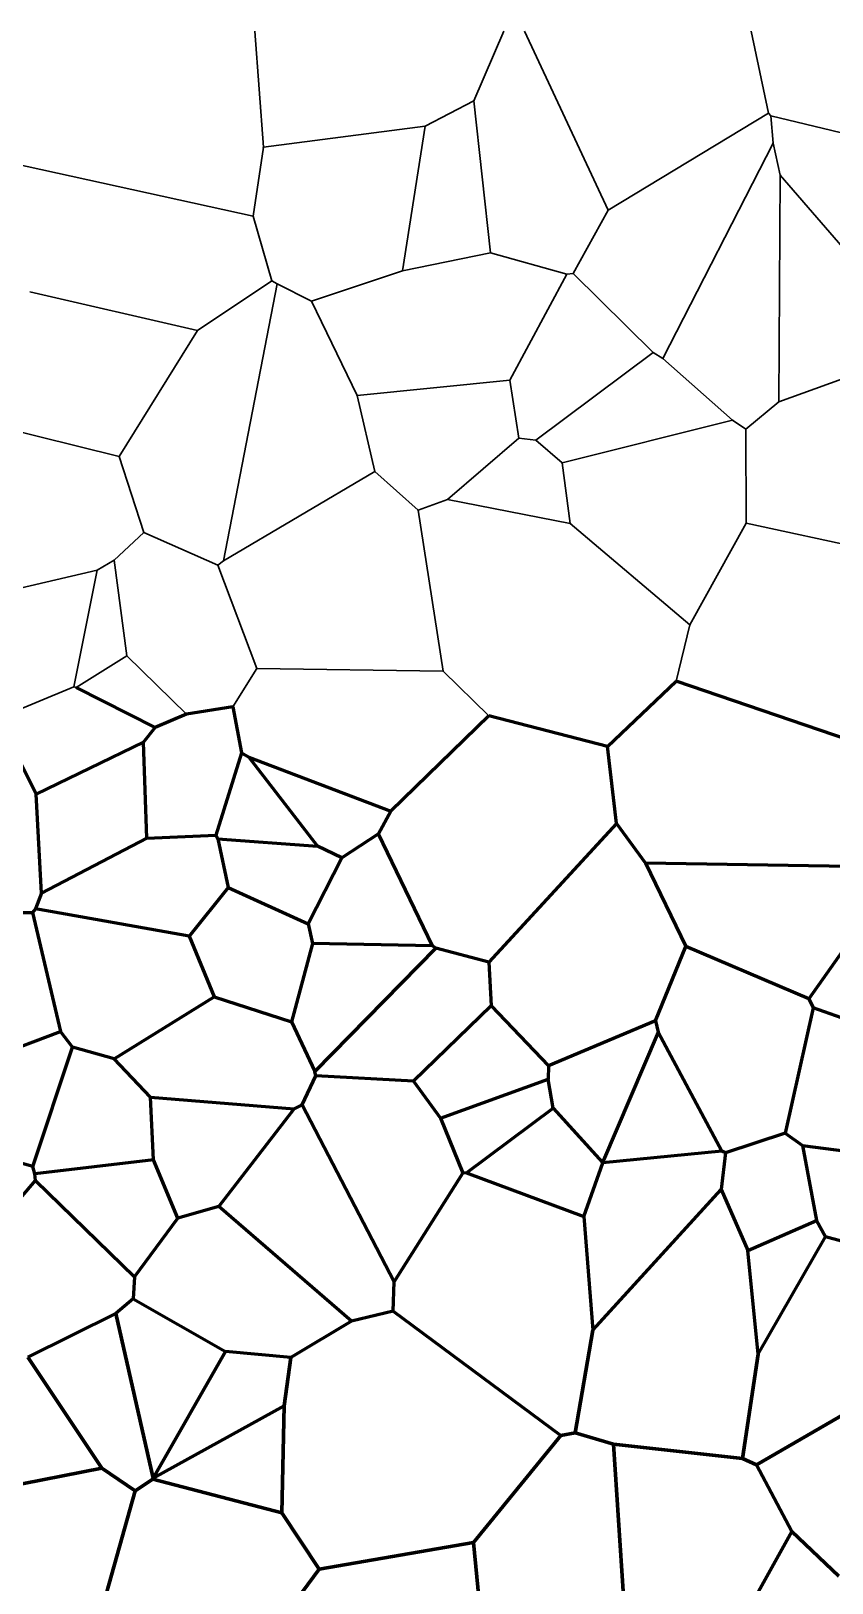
# Model space of a CAD drawing. Header units: metres. Extents: x 0 to 5000, y 0 to 2000.
# Drawn here: x 2016 to 2414, y 730 to 1500 of the extents above; entities that cross this region are included whole.
import ezdxf

# ---------------------------------------------------------------- set-up
doc = ezdxf.new("R2010")
doc.units = ezdxf.units.M

msp = doc.modelspace()

# ---------------------------------------------------------------- hatches: boundary and pattern name
at = {"layer": 'throats'}
for color, points in [(3, [(2132, 1442.4), (2131.7, 1442.38), (2127.52, 1499.99), (2127.82, 1500.01), (2132, 1442.4)]), (3, [(2236.52, 1465.41), (2236.24, 1465.53), (2251.11, 1500.06), (2251.39, 1499.94), (2236.52, 1465.41)]), (3, [(2261.35, 1499.94), (2261.62, 1500.06), (2303.12, 1411.17), (2302.85, 1411.04), (2261.35, 1499.94)]), (3, [(2382.78, 1459.28), (2382.49, 1459.22), (2373.92, 1499.97), (2374.21, 1500.03), (2382.78, 1459.28)]), (3, [(2236.31, 1465.6), (2236.45, 1465.34), (2212.18, 1452.78), (2212.04, 1453.05), (2236.31, 1465.6)]), (3, [(2236.23, 1465.45), (2236.53, 1465.49), (2244.78, 1390.01), (2244.48, 1389.97), (2236.23, 1465.45)]), (3, [(2303.06, 1410.98), (2302.91, 1411.23), (2382.56, 1459.38), (2382.71, 1459.13), (2303.06, 1410.98)]), (3, [(2383.95, 1458.08), (2383.73, 1457.87), (2382.53, 1459.15), (2382.74, 1459.36), (2383.95, 1458.08)]), (3, [(2385.03, 1444.48), (2384.73, 1444.46), (2383.69, 1457.96), (2383.99, 1457.98), (2385.03, 1444.48)]), (3, [(2486.26, 1433.34), (2486.19, 1433.05), (2383.8, 1457.83), (2383.87, 1458.12), (2486.26, 1433.34)]), (3, [(2212.09, 1453.06), (2212.13, 1452.76), (2131.87, 1442.24), (2131.83, 1442.54), (2212.09, 1453.06)]), (3, [(2211.96, 1452.94), (2212.26, 1452.89), (2200.99, 1381.01), (2200.69, 1381.05), (2211.96, 1452.94)]), (3, [(2131.7, 1442.41), (2132, 1442.37), (2126.88, 1408.17), (2126.58, 1408.21), (2131.7, 1442.41)]), (3, [(2330.24, 1337.47), (2329.98, 1337.61), (2384.75, 1444.54), (2385.01, 1444.4), (2330.24, 1337.47)]), (3, [(2384.73, 1444.44), (2385.03, 1444.5), (2388.61, 1428.58), (2388.32, 1428.51), (2384.73, 1444.44)]), (3, [(2126.76, 1408.34), (2126.7, 1408.04), (1982.41, 1439.66), (1982.47, 1439.95), (2126.76, 1408.34)]), (3, [(2388.32, 1428.55), (2388.62, 1428.54), (2387.91, 1316.04), (2387.61, 1316.04), (2388.32, 1428.55)]), (3, [(2443.07, 1365.54), (2442.85, 1365.34), (2388.35, 1428.45), (2388.58, 1428.64), (2443.07, 1365.54)]), (3, [(2285.69, 1379.69), (2285.43, 1379.84), (2302.86, 1411.18), (2303.12, 1411.03), (2285.69, 1379.69)]), (3, [(2136.21, 1376.13), (2135.92, 1376.05), (2126.59, 1408.15), (2126.88, 1408.23), (2136.21, 1376.13)]), (3, [(2244.6, 1390.14), (2244.66, 1389.84), (2200.87, 1380.88), (2200.81, 1381.18), (2244.6, 1390.14)]), (3, [(2244.59, 1389.84), (2244.67, 1390.13), (2282.54, 1379.64), (2282.46, 1379.35), (2244.59, 1389.84)]), (3, [(2200.79, 1381.17), (2200.89, 1380.89), (2155.82, 1365.86), (2155.73, 1366.14), (2200.79, 1381.17)]), (3, [(2282.37, 1379.56), (2282.64, 1379.42), (2254.29, 1326.74), (2254.02, 1326.89), (2282.37, 1379.56)]), (3, [(2282.52, 1379.34), (2282.49, 1379.64), (2285.55, 1379.91), (2285.57, 1379.61), (2282.52, 1379.34)]), (3, [(2325.54, 1340.58), (2325.33, 1340.37), (2285.46, 1379.66), (2285.67, 1379.87), (2325.54, 1340.58)]), (3, [(2135.98, 1376.21), (2136.14, 1375.96), (2099.19, 1351.36), (2099.02, 1351.61), (2135.98, 1376.21)]), (3, [(2112.22, 1237.08), (2111.93, 1237.14), (2138.46, 1374.61), (2138.75, 1374.55), (2112.22, 1237.08)]), (3, [(2138.68, 1374.71), (2138.53, 1374.45), (2135.98, 1375.96), (2136.14, 1376.22), (2138.68, 1374.71)]), (3, [(2138.54, 1374.45), (2138.67, 1374.72), (2155.84, 1366.13), (2155.71, 1365.87), (2138.54, 1374.45)]), (3, [(2099.14, 1351.63), (2099.07, 1351.34), (2015.86, 1370.47), (2015.93, 1370.76), (2099.14, 1351.63)]), (3, [(2155.64, 1365.94), (2155.91, 1366.07), (2178.52, 1319.3), (2178.25, 1319.17), (2155.64, 1365.94)]), (3, [(2098.98, 1351.57), (2099.23, 1351.41), (2060.36, 1288.89), (2060.11, 1289.05), (2098.98, 1351.57)]), (3, [(2325.34, 1340.59), (2325.52, 1340.35), (2267.12, 1296.98), (2266.95, 1297.22), (2325.34, 1340.59)]), (3, [(2325.35, 1340.35), (2325.51, 1340.6), (2330.19, 1337.66), (2330.03, 1337.41), (2325.35, 1340.35)]), (3, [(2330.01, 1337.42), (2330.21, 1337.65), (2364.83, 1307.13), (2364.63, 1306.91), (2330.01, 1337.42)]), (3, [(2254.14, 1326.96), (2254.17, 1326.67), (2178.4, 1319.08), (2178.37, 1319.38), (2254.14, 1326.96)]), (3, [(2258.75, 1298.11), (2258.45, 1298.06), (2254.01, 1326.79), (2254.3, 1326.84), (2258.75, 1298.11)]), (3, [(2431.3, 1331.93), (2431.41, 1331.65), (2387.81, 1315.9), (2387.71, 1316.18), (2431.3, 1331.93)]), (3, [(2178.24, 1319.2), (2178.53, 1319.27), (2187.26, 1281.52), (2186.97, 1281.46), (2178.24, 1319.2)]), (3, [(2387.66, 1316.16), (2387.85, 1315.93), (2371.44, 1302.43), (2371.25, 1302.66), (2387.66, 1316.16)]), (3, [(2060.27, 1289.11), (2060.2, 1288.82), (1994.01, 1305.19), (1994.08, 1305.48), (2060.27, 1289.11)]), (3, [(2364.7, 1307.17), (2364.77, 1306.87), (2280.14, 1285.59), (2280.07, 1285.88), (2364.7, 1307.17)]), (3, [(2364.65, 1306.9), (2364.82, 1307.14), (2371.43, 1302.67), (2371.26, 1302.42), (2364.65, 1306.9)]), (3, [(2371.2, 1302.55), (2371.5, 1302.55), (2371.75, 1255.84), (2371.45, 1255.84), (2371.2, 1302.55)]), (3, [(2258.5, 1298.2), (2258.7, 1297.97), (2223.34, 1267.51), (2223.15, 1267.73), (2258.5, 1298.2)]), (3, [(2267.05, 1297.25), (2267.02, 1296.95), (2258.58, 1297.93), (2258.62, 1298.23), (2267.05, 1297.25)]), (3, [(2266.94, 1296.98), (2267.13, 1297.21), (2280.2, 1285.85), (2280.01, 1285.62), (2266.94, 1296.98)]), (3, [(2072.54, 1251.2), (2072.26, 1251.11), (2060.09, 1288.92), (2060.38, 1289.01), (2072.54, 1251.2)]), (3, [(2112.15, 1236.98), (2112, 1237.24), (2187.04, 1281.62), (2187.19, 1281.36), (2112.15, 1236.98)]), (3, [(2187.02, 1281.38), (2187.22, 1281.6), (2208.74, 1262.5), (2208.54, 1262.27), (2187.02, 1281.38)]), (3, [(2279.96, 1285.72), (2280.25, 1285.76), (2284.35, 1255.69), (2284.05, 1255.65), (2279.96, 1285.72)]), (3, [(2223.2, 1267.76), (2223.3, 1267.48), (2208.69, 1262.24), (2208.59, 1262.53), (2223.2, 1267.76)]), (3, [(2223.22, 1267.47), (2223.27, 1267.77), (2284.23, 1255.82), (2284.17, 1255.53), (2223.22, 1267.47)]), (3, [(2208.49, 1262.36), (2208.78, 1262.41), (2221.17, 1182.39), (2220.88, 1182.35), (2208.49, 1262.36)]), (3, [(2284.1, 1255.56), (2284.3, 1255.79), (2343.71, 1205.53), (2343.52, 1205.3), (2284.1, 1255.56)]), (3, [(2371.47, 1255.91), (2371.73, 1255.76), (2343.75, 1205.34), (2343.49, 1205.49), (2371.47, 1255.91)]), (3, [(2459.84, 1236.82), (2459.78, 1236.53), (2371.57, 1255.69), (2371.63, 1255.98), (2459.84, 1236.82)]), (3, [(2057.79, 1237.32), (2057.59, 1237.54), (2072.3, 1251.27), (2072.5, 1251.05), (2057.79, 1237.32)]), (3, [(2109.34, 1235.09), (2109.22, 1234.82), (2072.34, 1251.02), (2072.46, 1251.29), (2109.34, 1235.09)]), (3, [(2049.35, 1232.74), (2049.42, 1232.45), (2003.38, 1221.62), (2003.31, 1221.91), (2049.35, 1232.74)]), (3, [(2037.85, 1174.54), (2037.56, 1174.6), (2049.23, 1232.63), (2049.53, 1232.57), (2037.85, 1174.54)]), (3, [(2057.61, 1237.56), (2057.77, 1237.3), (2049.46, 1232.47), (2049.31, 1232.73), (2057.61, 1237.56)]), (3, [(2057.54, 1237.41), (2057.84, 1237.45), (2064.13, 1190.04), (2063.83, 1190), (2057.54, 1237.41)]), (3, [(2109.14, 1234.9), (2109.42, 1235.01), (2128.67, 1183.79), (2128.39, 1183.69), (2109.14, 1234.9)]), (3, [(2111.99, 1237.23), (2112.17, 1236.99), (2109.37, 1234.83), (2109.19, 1235.07), (2111.99, 1237.23)]), (3, [(2343.47, 1205.45), (2343.76, 1205.38), (2336.97, 1177.37), (2336.68, 1177.44), (2343.47, 1205.45)]), (3, [(2038.99, 1174.24), (2038.83, 1174.49), (2063.9, 1190.15), (2064.06, 1189.89), (2038.99, 1174.24)]), (3, [(2063.87, 1189.91), (2064.08, 1190.13), (2093.7, 1161.26), (2093.49, 1161.04), (2063.87, 1189.91)]), (3, [(2116.75, 1164.58), (2116.5, 1164.73), (2128.4, 1183.82), (2128.66, 1183.66), (2116.75, 1164.58)]), (3, [(2128.53, 1183.59), (2128.53, 1183.89), (2221.03, 1182.52), (2221.02, 1182.22), (2128.53, 1183.59)]), (3, [(2243.8, 1160.38), (2243.59, 1160.17), (2220.92, 1182.26), (2221.13, 1182.48), (2243.8, 1160.38)]), (3, [(2037.65, 1174.71), (2037.76, 1174.43), (2000.25, 1159.01), (2000.14, 1159.29), (2037.65, 1174.71)]), (3, [(2038.93, 1174.51), (2038.88, 1174.22), (2037.68, 1174.42), (2037.73, 1174.72), (2038.93, 1174.51)]), (2, [(2078.23, 1154.74), (2077.96, 1154.21), (2038.77, 1174.1), (2039.04, 1174.63), (2078.23, 1154.74)]), (2, [(2336.62, 1177.62), (2337.03, 1177.18), (2302.86, 1144.85), (2302.45, 1145.29), (2336.62, 1177.62)]), (2, [(2336.73, 1177.12), (2336.92, 1177.69), (2429.54, 1146.22), (2429.34, 1145.65), (2336.73, 1177.12)]), (2, [(2093.64, 1160.86), (2093.55, 1161.45), (2116.58, 1164.95), (2116.67, 1164.36), (2093.64, 1160.86)]), (2, [(2121.35, 1142.02), (2120.76, 1141.9), (2116.33, 1164.6), (2116.92, 1164.71), (2121.35, 1142.02)]), (2, [(2019.25, 1121.43), (2018.71, 1121.17), (1999.92, 1159.02), (2000.46, 1159.28), (2019.25, 1121.43)]), (2, [(2078.21, 1154.2), (2077.97, 1154.75), (2093.48, 1161.43), (2093.71, 1160.88), (2078.21, 1154.2)]), (2, [(2195.27, 1112.64), (2194.85, 1113.07), (2243.49, 1160.49), (2243.91, 1160.06), (2195.27, 1112.64)]), (2, [(2243.62, 1159.98), (2243.77, 1160.56), (2302.73, 1145.36), (2302.58, 1144.78), (2243.62, 1159.98)]), (2, [(2072.22, 1147.49), (2072.49, 1146.95), (2019.11, 1121.03), (2018.85, 1121.57), (2072.22, 1147.49)]), (2, [(2077.86, 1154.66), (2078.33, 1154.29), (2072.59, 1147.04), (2072.12, 1147.41), (2077.86, 1154.66)]), (2, [(2072.06, 1147.21), (2072.66, 1147.23), (2074.21, 1099.58), (2073.61, 1099.56), (2072.06, 1147.21)]), (2, [(2108.49, 1100.91), (2107.92, 1101.09), (2120.77, 1142.05), (2121.34, 1141.87), (2108.49, 1100.91)]), (2, [(2124.75, 1139.97), (2124.43, 1139.46), (2120.89, 1141.71), (2121.21, 1142.21), (2124.75, 1139.97)]), (2, [(2158.86, 1095.7), (2158.38, 1095.33), (2124.35, 1139.53), (2124.82, 1139.9), (2158.86, 1095.7)]), (2, [(2195.17, 1113.14), (2194.95, 1112.58), (2124.48, 1139.43), (2124.69, 1139.99), (2195.17, 1113.14)]), (2, [(2302.36, 1145.04), (2302.95, 1145.11), (2307.48, 1106.8), (2306.88, 1106.73), (2302.36, 1145.04)]), (2, [(2018.68, 1121.28), (2019.28, 1121.32), (2021.99, 1072.25), (2021.4, 1072.22), (2018.68, 1121.28)]), (2, [(2194.8, 1113), (2195.32, 1112.71), (2189.25, 1101.49), (2188.72, 1101.77), (2194.8, 1113)]), (2, [(2108.19, 1101.3), (2108.22, 1100.7), (2073.93, 1099.27), (2073.9, 1099.87), (2108.19, 1101.3)]), (2, [(2171.03, 1089.46), (2170.7, 1089.96), (2188.82, 1101.88), (2189.15, 1101.38), (2171.03, 1089.46)]), (2, [(2188.72, 1101.5), (2189.26, 1101.76), (2216.12, 1046.21), (2215.58, 1045.95), (2188.72, 1101.5)]), (2, [(2244.04, 1037.87), (2243.6, 1038.28), (2306.96, 1106.96), (2307.4, 1106.56), (2244.04, 1037.87)]), (2, [(2321.81, 1087.27), (2321.33, 1086.91), (2306.94, 1106.58), (2307.42, 1106.94), (2321.81, 1087.27)]), (2, [(2021.83, 1071.97), (2021.56, 1072.5), (2073.77, 1099.83), (2074.05, 1099.3), (2021.83, 1071.97)]), (2, [(2107.94, 1100.85), (2108.47, 1101.15), (2109.42, 1099.44), (2108.9, 1099.15), (2107.94, 1100.85)]), (2, [(2114.69, 1075.09), (2114.1, 1074.97), (2108.86, 1099.23), (2109.45, 1099.36), (2114.69, 1075.09)]), (2, [(2158.64, 1095.81), (2158.6, 1095.21), (2109.13, 1098.99), (2109.18, 1099.59), (2158.64, 1095.81)]), (2, [(2158.49, 1095.24), (2158.75, 1095.78), (2170.99, 1089.98), (2170.73, 1089.43), (2158.49, 1095.24)]), (2, [(2170.59, 1089.84), (2171.13, 1089.57), (2154.28, 1056.86), (2153.75, 1057.13), (2170.59, 1089.84)]), (2, [(2341.84, 1045.96), (2341.3, 1045.7), (2321.3, 1086.96), (2321.84, 1087.22), (2341.84, 1045.96)]), (2, [(2321.57, 1086.79), (2321.58, 1087.39), (2441.2, 1085.52), (2441.19, 1084.92), (2321.57, 1086.79)]), (2, [(2018.97, 1064.34), (2018.41, 1064.55), (2021.42, 1072.34), (2021.98, 1072.12), (2018.97, 1064.34)]), (2, [(2095.19, 1050.65), (2094.73, 1051.03), (2114.16, 1075.22), (2114.63, 1074.84), (2095.19, 1050.65)]), (2, [(2154.14, 1057.27), (2153.89, 1056.72), (2114.27, 1074.76), (2114.52, 1075.3), (2154.14, 1057.27)]), (2, [(2402.86, 1019.72), (2402.37, 1020.06), (2441.74, 1075.67), (2442.23, 1075.32), (2402.86, 1019.72)]), (2, [(2017.21, 1063.03), (2017.21, 1062.43), (1993.75, 1062.26), (1993.75, 1062.86), (2017.21, 1063.03)]), (2, [(2031.39, 1003.7), (2030.81, 1003.56), (2016.92, 1062.66), (2017.5, 1062.8), (2031.39, 1003.7)]), (2, [(2017.44, 1062.54), (2016.98, 1062.93), (2018.47, 1064.64), (2018.92, 1064.25), (2017.44, 1062.54)]), (2, [(2018.64, 1064.15), (2018.75, 1064.74), (2095.01, 1051.13), (2094.91, 1050.54), (2018.64, 1064.15)]), (2, [(2156.51, 1047.25), (2155.93, 1047.12), (2153.73, 1056.93), (2154.31, 1057.06), (2156.51, 1047.25)]), (2, [(2107.67, 1020.99), (2107.12, 1020.76), (2094.68, 1050.72), (2095.24, 1050.95), (2107.67, 1020.99)]), (2, [(2156.21, 1046.89), (2156.23, 1047.49), (2215.86, 1046.38), (2215.85, 1045.78), (2156.21, 1046.89)]), (2, [(2146.08, 1008.33), (2145.5, 1008.49), (2155.93, 1047.27), (2156.51, 1047.11), (2146.08, 1008.33)]), (2, [(2157.66, 983.58), (2157.23, 984), (2217.31, 1045.12), (2217.74, 1044.7), (2157.66, 983.58)]), (2, [(2215.68, 1045.83), (2216.02, 1046.32), (2217.69, 1045.16), (2217.35, 1044.67), (2215.68, 1045.83)]), (2, [(2217.45, 1044.62), (2217.6, 1045.2), (2243.9, 1038.37), (2243.75, 1037.79), (2217.45, 1044.62)]), (2, [(2341.29, 1045.95), (2341.84, 1045.72), (2326.8, 1008.85), (2326.25, 1009.08), (2341.29, 1045.95)]), (2, [(2341.45, 1045.56), (2341.68, 1046.11), (2402.73, 1020.17), (2402.5, 1019.62), (2341.45, 1045.56)]), (2, [(2245.22, 1016.34), (2244.62, 1016.31), (2243.52, 1038.06), (2244.12, 1038.09), (2245.22, 1016.34)]), (2, [(2107.24, 1021.13), (2107.56, 1020.62), (2057.94, 989.75), (2057.62, 990.26), (2107.24, 1021.13)]), (2, [(2145.88, 1008.7), (2145.69, 1008.13), (2107.3, 1020.59), (2107.49, 1021.16), (2145.88, 1008.7)]), (2, [(2405.11, 1015.5), (2404.57, 1015.24), (2402.35, 1019.76), (2402.88, 1020.02), (2405.11, 1015.5)]), (2, [(2206.54, 978.7), (2206.13, 979.14), (2244.71, 1016.54), (2245.13, 1016.11), (2206.54, 978.7)]), (2, [(2273.54, 986.72), (2273.11, 986.31), (2244.7, 1016.12), (2245.14, 1016.54), (2273.54, 986.72)]), (2, [(2273.44, 986.24), (2273.21, 986.79), (2326.41, 1009.24), (2326.64, 1008.69), (2273.44, 986.24)]), (2, [(2328.19, 1003.28), (2327.61, 1003.14), (2326.23, 1008.89), (2326.82, 1009.03), (2328.19, 1003.28)]), (2, [(2391.13, 953.02), (2390.54, 953.15), (2404.54, 1015.44), (2405.13, 1015.31), (2391.13, 953.02)]), (2, [(2404.74, 1015.09), (2404.94, 1015.65), (2449.62, 999.86), (2449.43, 999.29), (2404.74, 1015.09)]), (2, [(2030.99, 1003.91), (2031.21, 1003.35), (1923.83, 962.52), (1923.62, 963.08), (2030.99, 1003.91)]), (2, [(2030.86, 1003.45), (2031.34, 1003.81), (2037.26, 995.93), (2036.78, 995.57), (2030.86, 1003.45)]), (2, [(2157.72, 983.92), (2157.17, 983.66), (2145.52, 1008.28), (2146.06, 1008.54), (2157.72, 983.92)]), (2, [(2300.5, 938.49), (2299.95, 938.73), (2327.62, 1003.33), (2328.18, 1003.09), (2300.5, 938.49)]), (2, [(2359.73, 944.42), (2359.2, 944.14), (2327.64, 1003.07), (2328.16, 1003.35), (2359.73, 944.42)]), (2, [(2036.73, 995.84), (2037.3, 995.65), (2017.7, 936.56), (2017.13, 936.75), (2036.73, 995.84)]), (2, [(2036.94, 995.46), (2037.1, 996.04), (2057.86, 990.29), (2057.7, 989.71), (2036.94, 995.46)]), (2, [(2057.56, 989.8), (2057.99, 990.21), (2075.99, 971.26), (2075.55, 970.85), (2057.56, 989.8)]), (2, [(2273.49, 979.87), (2272.89, 979.89), (2273.02, 986.52), (2273.62, 986.51), (2273.49, 979.87)]), (2, [(2157.66, 981.8), (2158.2, 981.54), (2151.32, 967.11), (2150.78, 967.36), (2157.66, 981.8)]), (2, [(2157.15, 983.72), (2157.74, 983.86), (2158.23, 981.73), (2157.64, 981.6), (2157.15, 983.72)]), (2, [(2157.92, 981.37), (2157.95, 981.97), (2206.35, 979.22), (2206.32, 978.62), (2157.92, 981.37)]), (2, [(2220.07, 960.75), (2219.59, 960.39), (2206.09, 978.74), (2206.58, 979.1), (2220.07, 960.75)]), (2, [(2273.09, 980.16), (2273.29, 979.6), (2219.93, 960.29), (2219.73, 960.85), (2273.09, 980.16)]), (2, [(2272.9, 979.83), (2273.49, 979.93), (2276.08, 965.56), (2275.49, 965.46), (2272.9, 979.83)]), (2, [(2075.47, 971.04), (2076.07, 971.07), (2077.62, 939.9), (2077.02, 939.87), (2075.47, 971.04)]), (2, [(2147.1, 965.5), (2147.05, 964.9), (2075.75, 970.75), (2075.8, 971.35), (2147.1, 965.5)]), (2, [(1923.64, 962.51), (1923.8, 963.09), (2017.49, 936.94), (2017.33, 936.36), (1923.64, 962.51)]), (2, [(2146.84, 965.39), (2147.31, 965.02), (2109.97, 916.64), (2109.5, 917), (2146.84, 965.39)]), (2, [(2147.21, 964.94), (2146.94, 965.47), (2150.91, 967.5), (2151.18, 966.97), (2147.21, 964.94)]), (2, [(2150.78, 967.1), (2151.31, 967.37), (2197.08, 879.56), (2196.54, 879.28), (2150.78, 967.1)]), (2, [(2275.6, 965.75), (2275.96, 965.27), (2232.91, 933.29), (2232.55, 933.77), (2275.6, 965.75)]), (2, [(2300.44, 938.81), (2300, 938.41), (2275.56, 965.31), (2276, 965.71), (2300.44, 938.81)]), (2, [(2231.19, 933.34), (2230.63, 933.12), (2219.55, 960.46), (2220.11, 960.68), (2231.19, 933.34)]), (2, [(2361.33, 943.16), (2361.14, 943.73), (2390.74, 953.37), (2390.93, 952.8), (2361.33, 943.16)]), (2, [(2399.7, 947.22), (2399.35, 946.73), (2390.66, 952.84), (2391.01, 953.33), (2399.7, 947.22)]), (2, [(2445.94, 941.39), (2445.86, 940.8), (2399.49, 946.68), (2399.56, 947.28), (2445.94, 941.39)]), (2, [(2018.48, 932.6), (2018.41, 933.2), (2077.28, 940.18), (2077.35, 939.58), (2018.48, 932.6)]), (2, [(2077.04, 939.77), (2077.6, 940), (2089.57, 911.16), (2089.02, 910.93), (2077.04, 939.77)]), (2, [(2300.31, 938.19), (2300.25, 938.79), (2359.44, 944.58), (2359.49, 943.98), (2300.31, 938.19)]), (2, [(2359.33, 925.21), (2358.73, 925.28), (2360.94, 943.48), (2361.53, 943.4), (2359.33, 925.21)]), (2, [(2359.34, 944.01), (2359.59, 944.55), (2361.36, 943.71), (2361.1, 943.17), (2359.34, 944.01)]), (2, [(2406.71, 909.82), (2406.12, 909.71), (2399.23, 946.92), (2399.82, 947.03), (2406.71, 909.82)]), (2, [(2017.12, 936.57), (2017.7, 936.73), (2018.74, 932.98), (2018.16, 932.82), (2017.12, 936.57)]), (2, [(2018.15, 932.88), (2018.75, 932.92), (2018.95, 929.74), (2018.35, 929.71), (2018.15, 932.88)]), (2, [(2230.66, 933.39), (2231.17, 933.07), (2197.06, 879.26), (2196.56, 879.58), (2230.66, 933.39)]), (2, [(2230.96, 932.93), (2230.86, 933.52), (2232.68, 933.83), (2232.78, 933.24), (2230.96, 932.93)]), (2, [(2291.1, 912.04), (2290.89, 911.48), (2232.62, 933.25), (2232.83, 933.81), (2291.1, 912.04)]), (2, [(2300, 938.59), (2300.57, 938.39), (2291.28, 911.66), (2290.71, 911.86), (2300, 938.59)]), (2, [(2300.55, 938.62), (2300.01, 938.35), (2299.95, 938.47), (2300.49, 938.74), (2300.55, 938.62)]), (2, [(2018.42, 929.92), (2018.88, 929.53), (2008.63, 917.45), (2008.17, 917.84), (2018.42, 929.92)]), (2, [(2068.04, 882.04), (2067.62, 881.61), (2018.44, 929.51), (2018.86, 929.94), (2068.04, 882.04)]), (2, [(2358.81, 925.45), (2359.25, 925.04), (2295.64, 855.2), (2295.19, 855.61), (2358.81, 925.45)]), (2, [(2372.56, 895), (2372.01, 894.76), (2358.76, 925.13), (2359.31, 925.37), (2372.56, 895)]), (2, [(2089.38, 910.75), (2089.21, 911.33), (2109.66, 917.11), (2109.82, 916.53), (2089.38, 910.75)]), (2, [(2109.54, 916.59), (2109.93, 917.05), (2175.77, 860.05), (2175.38, 859.6), (2109.54, 916.59)]), (2, [(2089.05, 911.22), (2089.54, 910.86), (2068.07, 881.65), (2067.59, 882), (2089.05, 911.22)]), (2, [(2295.71, 855.43), (2295.12, 855.38), (2290.7, 911.74), (2291.3, 911.79), (2295.71, 855.43)]), (2, [(2406.3, 910.04), (2406.54, 909.49), (2372.41, 894.61), (2372.17, 895.16), (2406.3, 910.04)]), (2, [(2406.16, 909.62), (2406.68, 909.91), (2411.16, 901.94), (2410.64, 901.65), (2406.16, 909.62)]), (2, [(2410.64, 901.94), (2411.16, 901.65), (2377.74, 843.26), (2377.22, 843.56), (2410.64, 901.94)]), (2, [(2410.82, 901.51), (2410.98, 902.08), (2452.41, 890.82), (2452.26, 890.24), (2410.82, 901.51)]), (2, [(2371.99, 894.85), (2372.58, 894.91), (2377.78, 843.44), (2377.18, 843.38), (2371.99, 894.85)]), (2, [(2067.41, 870.87), (2066.81, 870.91), (2067.53, 881.85), (2068.13, 881.81), (2067.41, 870.87)]), (2, [(2196.51, 879.43), (2197.11, 879.41), (2196.51, 864.75), (2195.91, 864.77), (2196.51, 879.43)]), (2, [(2058.85, 863.45), (2058.46, 863.91), (2066.91, 871.12), (2067.3, 870.66), (2058.85, 863.45)]), (2, [(2113.24, 845.14), (2112.94, 844.62), (2066.96, 870.63), (2067.25, 871.15), (2113.24, 845.14)]), (2, [(2058.52, 863.95), (2058.79, 863.41), (2015.08, 841.68), (2014.81, 842.21), (2058.52, 863.95)]), (1, [(2077.61, 782.12), (2076.74, 781.92), (2058.22, 863.58), (2059.09, 863.78), (2077.61, 782.12)]), (2, [(2175.64, 859.53), (2175.51, 860.11), (2196.14, 865.05), (2196.28, 864.47), (2175.64, 859.53)]), (2, [(2279.72, 803.33), (2279.36, 802.85), (2196.03, 864.52), (2196.38, 865), (2279.72, 803.33)]), (2, [(2145.6, 841.57), (2145.29, 842.08), (2175.42, 860.08), (2175.73, 859.57), (2145.6, 841.57)]), (1, [(2294.97, 855.48), (2295.86, 855.33), (2287.04, 804.33), (2286.15, 804.48), (2294.97, 855.48)]), (1, [(2052.08, 787.23), (2051.33, 786.72), (2014.57, 841.7), (2015.32, 842.2), (2052.08, 787.23)]), (1, [(2077.57, 781.8), (2076.79, 782.25), (2112.7, 845.11), (2113.48, 844.66), (2077.57, 781.8)]), (2, [(2113.06, 844.58), (2113.12, 845.18), (2145.48, 842.12), (2145.42, 841.52), (2113.06, 844.58)]), (1, [(2142.55, 817.76), (2141.66, 817.88), (2145, 841.88), (2145.89, 841.76), (2142.55, 817.76)]), (1, [(2377.04, 843.47), (2377.93, 843.34), (2370.2, 791.67), (2369.31, 791.8), (2377.04, 843.47)]), (1, [(2376.81, 788.21), (2376.36, 788.99), (2449.6, 831.29), (2450.05, 830.51), (2376.81, 788.21)]), (1, [(2077.39, 781.62), (2076.96, 782.41), (2141.89, 818.21), (2142.32, 817.43), (2077.39, 781.62)]), (1, [(2141.66, 817.83), (2142.56, 817.81), (2141.49, 764.71), (2140.59, 764.73), (2141.66, 817.83)]), (1, [(2236.57, 749.66), (2235.88, 750.23), (2279.19, 803.37), (2279.89, 802.81), (2236.57, 749.66)]), (1, [(2286.52, 804.85), (2286.68, 803.96), (2279.62, 802.65), (2279.46, 803.53), (2286.52, 804.85)]), (1, [(2286.47, 803.97), (2286.72, 804.84), (2305.76, 799.3), (2305.51, 798.43), (2286.47, 803.97)]), (1, [(2305.19, 798.84), (2306.08, 798.9), (2315.37, 659.45), (2314.48, 659.39), (2305.19, 798.84)]), (1, [(2369.81, 792.18), (2369.71, 791.29), (2305.58, 798.42), (2305.68, 799.31), (2369.81, 792.18)]), (1, [(2051.61, 787.42), (2051.79, 786.53), (2002.91, 776.91), (2002.74, 777.79), (2051.61, 787.42)]), (1, [(2068.49, 776.08), (2067.99, 775.33), (2051.45, 786.6), (2051.96, 787.35), (2068.49, 776.08)]), (1, [(2369.57, 791.33), (2369.95, 792.15), (2376.78, 789.01), (2376.4, 788.19), (2369.57, 791.33)]), (1, [(2376.19, 788.39), (2376.99, 788.81), (2394.57, 755.7), (2393.77, 755.28), (2376.19, 788.39)]), (1, [(2076.75, 781.86), (2077.24, 781.11), (2068.49, 775.33), (2067.99, 776.08), (2076.75, 781.86)]), (1, [(2076.75, 782.16), (2077.6, 781.87), (2077.42, 781.34), (2076.57, 781.63), (2076.75, 782.16)]), (1, [(2076.74, 782.12), (2077.62, 781.93), (2077.61, 781.92), (2076.73, 782.11), (2076.74, 782.12)]), (1, [(2076.88, 781.05), (2077.11, 781.92), (2141.15, 765.16), (2140.92, 764.29), (2076.88, 781.05)]), (1, [(2067.81, 775.83), (2068.67, 775.58), (2047.82, 701.34), (2046.95, 701.58), (2067.81, 775.83)]), (1, [(2140.66, 764.48), (2141.41, 764.97), (2159.84, 737.03), (2159.08, 736.53), (2140.66, 764.48)]), (1, [(2393.78, 755.71), (2394.57, 755.27), (2337.35, 652.16), (2336.56, 652.6), (2393.78, 755.71)]), (1, [(2393.86, 755.17), (2394.48, 755.82), (2417.8, 733.58), (2417.18, 732.93), (2393.86, 755.17)]), (1, [(2236.15, 750.39), (2236.3, 749.5), (2159.54, 736.34), (2159.38, 737.22), (2236.15, 750.39)]), (1, [(2245.9, 652.22), (2245.01, 652.13), (2235.78, 749.9), (2236.67, 749.99), (2245.9, 652.22)]), (1, [(2125.52, 690.27), (2124.79, 690.81), (2159.1, 737.05), (2159.82, 736.51), (2125.52, 690.27)])]:
    msp.add_hatch(color=color, dxfattribs=at).paths.add_polyline_path(points)

# ---------------------------------------------------------------- linework, layer by layer
at = {"layer": 'junctions'}
for centre, radius in [((2236.38, 1465.47), 0.15), ((2382.63, 1459.25), 0.15), ((2383.84, 1457.97), 0.15), ((2212.11, 1452.91), 0.15), ((2131.85, 1442.39), 0.15), ((2384.88, 1444.47), 0.15), ((2388.47, 1428.55), 0.15), ((2302.99, 1411.11), 0.15), ((2126.73, 1408.19), 0.15), ((2244.63, 1389.99), 0.15), ((2200.84, 1381.03), 0.15), ((2282.5, 1379.49), 0.15), ((2285.56, 1379.76), 0.15), ((2136.06, 1376.09), 0.15), ((2138.6, 1374.58), 0.15), ((2155.78, 1366), 0.15), ((2099.1, 1351.49), 0.15), ((2325.43, 1340.47), 0.15), ((2330.11, 1337.54), 0.15), ((2254.16, 1326.82), 0.15), ((2178.38, 1319.23), 0.15), ((2387.76, 1316.04), 0.15), ((2364.73, 1307.02), 0.15), ((2371.35, 1302.55), 0.15), ((2258.6, 1298.08), 0.15), ((2267.04, 1297.1), 0.15), ((2060.24, 1288.97), 0.15), ((2187.12, 1281.49), 0.15), ((2280.1, 1285.74), 0.15), ((2223.25, 1267.62), 0.15), ((2208.64, 1262.38), 0.15), ((2284.2, 1255.67), 0.15), ((2371.6, 1255.84), 0.15), ((2072.4, 1251.16), 0.15), ((2049.38, 1232.6), 0.15), ((2057.69, 1237.43), 0.15), ((2109.28, 1234.95), 0.15), ((2112.08, 1237.11), 0.15), ((2343.62, 1205.41), 0.15), ((2063.98, 1190.02), 0.15), ((2128.53, 1183.74), 0.15), ((2221.02, 1182.37), 0.15), ((2037.71, 1174.57), 0.15), ((2038.91, 1174.37), 0.3), ((2336.83, 1177.4), 0.3), ((2116.62, 1164.65), 0.3), ((2093.59, 1161.15), 0.3), ((2243.7, 1160.27), 0.3), ((2072.36, 1147.22), 0.3), ((2078.09, 1154.48), 0.3), ((2121.05, 1141.96), 0.3), ((2124.59, 1139.71), 0.3), ((2302.65, 1145.07), 0.3), ((2018.98, 1121.3), 0.3), ((2195.06, 1112.86), 0.3), ((2108.21, 1101), 0.3), ((2188.99, 1101.63), 0.3), ((2307.18, 1106.76), 0.3), ((2073.91, 1099.57), 0.3), ((2109.16, 1099.29), 0.3), ((2158.62, 1095.51), 0.3), ((2170.86, 1089.71), 0.3), ((2321.57, 1087.09), 0.3), ((2021.7, 1072.23), 0.3), ((2114.4, 1075.03), 0.3), ((2017.21, 1062.73), 0.3), ((2018.69, 1064.45), 0.3), ((2154.02, 1056.99), 0.3), ((2094.96, 1050.84), 0.3), ((2156.22, 1047.19), 0.3), ((2215.85, 1046.08), 0.3), ((2217.52, 1044.91), 0.3), ((2341.57, 1045.83), 0.3), ((2243.82, 1038.08), 0.3), ((2107.4, 1020.88), 0.3), ((2244.92, 1016.33), 0.3), ((2402.61, 1019.89), 0.3), ((2326.53, 1008.96), 0.3), ((2404.84, 1015.37), 0.3), ((2031.1, 1003.63), 0.3), ((2145.79, 1008.41), 0.3), ((2327.9, 1003.21), 0.3), ((2037.02, 995.75), 0.3), ((2057.78, 990), 0.3), ((2273.32, 986.52), 0.3), ((2157.44, 983.79), 0.3), ((2157.93, 981.67), 0.3), ((2206.33, 978.92), 0.3), ((2273.19, 979.88), 0.3), ((2075.77, 971.05), 0.3), ((2147.08, 965.2), 0.3), ((2151.05, 967.23), 0.3), ((2275.78, 965.51), 0.3), ((2219.83, 960.57), 0.3), ((2390.83, 953.08), 0.3), ((2399.52, 946.98), 0.3), ((2077.32, 939.88), 0.3), ((2359.46, 944.28), 0.3), ((2361.23, 943.44), 0.3), ((2017.41, 936.65), 0.3), ((2018.45, 932.9), 0.3), ((2230.91, 933.23), 0.3), ((2232.73, 933.53), 0.3), ((2300.22, 938.61), 0.3), ((2300.28, 938.49), 0.3), ((2018.65, 929.72), 0.3), ((2359.03, 925.25), 0.3), ((2109.74, 916.82), 0.3), ((2089.29, 911.04), 0.3), ((2291, 911.76), 0.3), ((2406.42, 909.76), 0.3), ((2410.9, 901.79), 0.3), ((2372.29, 894.88), 0.3), ((2067.83, 881.83), 0.3), ((2196.81, 879.42), 0.3), ((2067.11, 870.89), 0.3), ((2058.65, 863.68), 0.45), ((2196.21, 864.76), 0.3), ((2175.58, 859.82), 0.3), ((2295.41, 855.41), 0.45), ((2113.09, 844.88), 0.45), ((2145.45, 841.82), 0.45), ((2377.48, 843.41), 0.45), ((2142.11, 817.82), 0.45), ((2279.54, 803.09), 0.45), ((2286.6, 804.4), 0.45), ((2305.63, 798.87), 0.45), ((2051.7, 786.97), 0.45), ((2369.76, 791.74), 0.45), ((2376.59, 788.6), 0.45), ((2077, 781.48), 0.45), ((2077.17, 782.01), 0.45), ((2077.18, 782.02), 0.45), ((2068.24, 775.7), 0.45), ((2141.04, 764.72), 0.45), ((2394.17, 755.49), 0.45), ((2236.23, 749.95), 0.45), ((2159.46, 736.78), 0.45)]:
    msp.add_circle(centre, radius, dxfattribs=at)
at = {"layer": 'throat_lines', "color": 3, "lineweight": 30}
for p, q in [((2127.67, 1500), (2131.85, 1442.39)), ((2251.25, 1500), (2236.38, 1465.47)), ((2302.99, 1411.11), (2261.48, 1500)), ((2374.07, 1500), (2382.63, 1459.25)), ((2212.11, 1452.91), (2236.38, 1465.47)), ((2244.63, 1389.99), (2236.38, 1465.47)), ((2382.63, 1459.25), (2302.99, 1411.11)), ((2382.63, 1459.25), (2383.84, 1457.97)), ((2383.84, 1457.97), (2384.88, 1444.47)), ((2383.84, 1457.97), (2486.22, 1433.2)), ((2131.85, 1442.39), (2212.11, 1452.91)), ((2200.84, 1381.03), (2212.11, 1452.91)), ((2126.73, 1408.19), (2131.85, 1442.39)), ((2384.88, 1444.47), (2330.11, 1337.54)), ((2388.47, 1428.55), (2384.88, 1444.47)), ((1982.44, 1439.8), (2126.73, 1408.19)), ((2387.76, 1316.04), (2388.47, 1428.55)), ((2388.47, 1428.55), (2442.96, 1365.44)), ((2302.99, 1411.11), (2285.56, 1379.76)), ((2126.73, 1408.19), (2136.06, 1376.09)), ((2200.84, 1381.03), (2244.63, 1389.99)), ((2282.5, 1379.49), (2244.63, 1389.99)), ((2155.78, 1366), (2200.84, 1381.03)), ((2254.16, 1326.82), (2282.5, 1379.49)), ((2285.56, 1379.76), (2282.5, 1379.49)), ((2285.56, 1379.76), (2325.43, 1340.47)), ((2099.1, 1351.49), (2136.06, 1376.09)), ((2138.6, 1374.58), (2112.08, 1237.11)), ((2136.06, 1376.09), (2138.6, 1374.58)), ((2155.78, 1366), (2138.6, 1374.58)), ((2015.89, 1370.62), (2099.1, 1351.49)), ((2178.38, 1319.23), (2155.78, 1366)), ((2060.24, 1288.97), (2099.1, 1351.49)), ((2267.04, 1297.1), (2325.43, 1340.47)), ((2330.11, 1337.54), (2325.43, 1340.47)), ((2364.73, 1307.02), (2330.11, 1337.54)), ((2178.38, 1319.23), (2254.16, 1326.82)), ((2254.16, 1326.82), (2258.6, 1298.08)), ((2387.76, 1316.04), (2431.36, 1331.79)), ((2187.12, 1281.49), (2178.38, 1319.23)), ((2371.35, 1302.55), (2387.76, 1316.04)), ((1994.04, 1305.33), (2060.24, 1288.97)), ((2280.1, 1285.74), (2364.73, 1307.02)), ((2371.35, 1302.55), (2364.73, 1307.02)), ((2371.6, 1255.84), (2371.35, 1302.55)), ((2223.25, 1267.62), (2258.6, 1298.08)), ((2258.6, 1298.08), (2267.04, 1297.1)), ((2280.1, 1285.74), (2267.04, 1297.1)), ((2060.24, 1288.97), (2072.4, 1251.16)), ((2187.12, 1281.49), (2112.08, 1237.11)), ((2208.64, 1262.38), (2187.12, 1281.49)), ((2284.2, 1255.67), (2280.1, 1285.74)), ((2208.64, 1262.38), (2223.25, 1267.62)), ((2284.2, 1255.67), (2223.25, 1267.62)), ((2221.02, 1182.37), (2208.64, 1262.38)), ((2343.62, 1205.41), (2284.2, 1255.67)), ((2343.62, 1205.41), (2371.6, 1255.84)), ((2371.6, 1255.84), (2459.81, 1236.67)), ((2072.4, 1251.16), (2057.69, 1237.43)), ((2072.4, 1251.16), (2109.28, 1234.95)), ((2003.34, 1221.76), (2049.38, 1232.6)), ((2049.38, 1232.6), (2037.71, 1174.57)), ((2049.38, 1232.6), (2057.69, 1237.43)), ((2063.98, 1190.02), (2057.69, 1237.43)), ((2109.28, 1234.95), (2112.08, 1237.11)), ((2128.53, 1183.74), (2109.28, 1234.95)), ((2336.83, 1177.4), (2343.62, 1205.41)), ((2063.98, 1190.02), (2038.91, 1174.37)), ((2093.59, 1161.15), (2063.98, 1190.02)), ((2128.53, 1183.74), (2116.62, 1164.65)), ((2221.02, 1182.37), (2128.53, 1183.74)), ((2221.02, 1182.37), (2243.7, 1160.27)), ((2000.19, 1159.15), (2037.71, 1174.57)), ((2037.71, 1174.57), (2038.91, 1174.37))]:
    msp.add_line(p, q, dxfattribs=at)
at = {"layer": 'throat_lines', "color": 2, "lineweight": 60}
for p, q in [((2038.91, 1174.37), (2078.09, 1154.48)), ((2302.65, 1145.07), (2336.83, 1177.4)), ((2429.44, 1145.93), (2336.83, 1177.4)), ((2116.62, 1164.65), (2093.59, 1161.15)), ((2116.62, 1164.65), (2121.05, 1141.96)), ((2000.19, 1159.15), (2018.98, 1121.3)), ((2093.59, 1161.15), (2078.09, 1154.48)), ((2243.7, 1160.27), (2195.06, 1112.86)), ((2302.65, 1145.07), (2243.7, 1160.27)), ((2072.36, 1147.22), (2078.09, 1154.48)), ((2018.98, 1121.3), (2072.36, 1147.22)), ((2073.91, 1099.57), (2072.36, 1147.22)), ((2121.05, 1141.96), (2108.21, 1101)), ((2121.05, 1141.96), (2124.59, 1139.71)), ((2307.18, 1106.76), (2302.65, 1145.07)), ((2124.59, 1139.71), (2158.62, 1095.51)), ((2124.59, 1139.71), (2195.06, 1112.86)), ((2021.7, 1072.23), (2018.98, 1121.3)), ((2188.99, 1101.63), (2195.06, 1112.86)), ((2188.99, 1101.63), (2170.86, 1089.71)), ((2215.85, 1046.08), (2188.99, 1101.63)), ((2307.18, 1106.76), (2243.82, 1038.08)), ((2307.18, 1106.76), (2321.57, 1087.09)), ((2073.91, 1099.57), (2021.7, 1072.23)), ((2073.91, 1099.57), (2108.21, 1101)), ((2109.16, 1099.29), (2108.21, 1101)), ((2109.16, 1099.29), (2114.4, 1075.03)), ((2109.16, 1099.29), (2158.62, 1095.51)), ((2170.86, 1089.71), (2158.62, 1095.51)), ((2154.02, 1056.99), (2170.86, 1089.71)), ((2441.2, 1085.22), (2321.57, 1087.09)), ((2321.57, 1087.09), (2341.57, 1045.83)), ((2021.7, 1072.23), (2018.69, 1064.45)), ((2114.4, 1075.03), (2094.96, 1050.84)), ((2114.4, 1075.03), (2154.02, 1056.99)), ((2441.98, 1075.49), (2402.61, 1019.89)), ((2018.69, 1064.45), (2017.21, 1062.73)), ((2094.96, 1050.84), (2018.69, 1064.45)), ((1993.75, 1062.56), (2017.21, 1062.73)), ((2017.21, 1062.73), (2031.1, 1003.63)), ((2154.02, 1056.99), (2156.22, 1047.19)), ((2094.96, 1050.84), (2107.4, 1020.88)), ((2156.22, 1047.19), (2145.79, 1008.41)), ((2215.85, 1046.08), (2156.22, 1047.19)), ((2217.52, 1044.91), (2157.44, 983.79)), ((2217.52, 1044.91), (2215.85, 1046.08)), ((2243.82, 1038.08), (2217.52, 1044.91)), ((2326.53, 1008.96), (2341.57, 1045.83)), ((2402.61, 1019.89), (2341.57, 1045.83)), ((2243.82, 1038.08), (2244.92, 1016.33)), ((2057.78, 990), (2107.4, 1020.88)), ((2107.4, 1020.88), (2145.79, 1008.41)), ((2402.61, 1019.89), (2404.84, 1015.37)), ((2244.92, 1016.33), (2206.33, 978.92)), ((2244.92, 1016.33), (2273.32, 986.52)), ((2326.53, 1008.96), (2273.32, 986.52)), ((2326.53, 1008.96), (2327.9, 1003.21)), ((2404.84, 1015.37), (2390.83, 953.08)), ((2449.53, 999.58), (2404.84, 1015.37)), ((1923.72, 962.8), (2031.1, 1003.63)), ((2037.02, 995.75), (2031.1, 1003.63)), ((2145.79, 1008.41), (2157.44, 983.79)), ((2327.9, 1003.21), (2300.22, 938.61)), ((2327.9, 1003.21), (2359.46, 944.28)), ((2017.41, 936.65), (2037.02, 995.75)), ((2057.78, 990), (2037.02, 995.75)), ((2075.77, 971.05), (2057.78, 990)), ((2273.32, 986.52), (2273.19, 979.88)), ((2151.05, 967.23), (2157.93, 981.67)), ((2157.93, 981.67), (2157.44, 983.79)), ((2206.33, 978.92), (2157.93, 981.67)), ((2206.33, 978.92), (2219.83, 960.57)), ((2219.83, 960.57), (2273.19, 979.88)), ((2275.78, 965.51), (2273.19, 979.88)), ((2075.77, 971.05), (2147.08, 965.2)), ((2077.32, 939.88), (2075.77, 971.05)), ((2017.41, 936.65), (1923.72, 962.8)), ((2109.74, 916.82), (2147.08, 965.2)), ((2151.05, 967.23), (2147.08, 965.2)), ((2196.81, 879.42), (2151.05, 967.23)), ((2232.73, 933.53), (2275.78, 965.51)), ((2275.78, 965.51), (2300.22, 938.61)), ((2219.83, 960.57), (2230.91, 933.23)), ((2390.83, 953.08), (2361.23, 943.44)), ((2390.83, 953.08), (2399.52, 946.98)), ((2077.32, 939.88), (2018.45, 932.9)), ((2089.29, 911.04), (2077.32, 939.88)), ((2359.46, 944.28), (2300.28, 938.49)), ((2361.23, 943.44), (2359.03, 925.25)), ((2361.23, 943.44), (2359.46, 944.28)), ((2399.52, 946.98), (2445.9, 941.1)), ((2399.52, 946.98), (2406.42, 909.76)), ((2018.45, 932.9), (2017.41, 936.65)), ((2018.65, 929.72), (2018.45, 932.9)), ((2196.81, 879.42), (2230.91, 933.23)), ((2232.73, 933.53), (2230.91, 933.23)), ((2232.73, 933.53), (2291, 911.76)), ((2291, 911.76), (2300.28, 938.49)), ((2300.22, 938.61), (2300.28, 938.49)), ((2008.4, 917.64), (2018.65, 929.72)), ((2018.65, 929.72), (2067.83, 881.83)), ((2295.41, 855.41), (2359.03, 925.25)), ((2359.03, 925.25), (2372.29, 894.88)), ((2109.74, 916.82), (2089.29, 911.04)), ((2175.58, 859.82), (2109.74, 916.82)), ((2067.83, 881.83), (2089.29, 911.04)), ((2291, 911.76), (2295.41, 855.41)), ((2372.29, 894.88), (2406.42, 909.76)), ((2410.9, 901.79), (2406.42, 909.76)), ((2377.48, 843.41), (2410.9, 901.79)), ((2452.33, 890.53), (2410.9, 901.79)), ((2377.48, 843.41), (2372.29, 894.88)), ((2067.83, 881.83), (2067.11, 870.89)), ((2196.21, 864.76), (2196.81, 879.42)), ((2067.11, 870.89), (2058.65, 863.68)), ((2067.11, 870.89), (2113.09, 844.88)), ((2014.94, 841.95), (2058.65, 863.68)), ((2196.21, 864.76), (2175.58, 859.82)), ((2196.21, 864.76), (2279.54, 803.09)), ((2175.58, 859.82), (2145.45, 841.82)), ((2145.45, 841.82), (2113.09, 844.88))]:
    msp.add_line(p, q, dxfattribs=at)
at = {"layer": 'throat_lines', "color": 1, "lineweight": 90}
for p, q in [((2058.65, 863.68), (2077.18, 782.02)), ((2286.6, 804.4), (2295.41, 855.41)), ((2014.94, 841.95), (2051.7, 786.97)), ((2113.09, 844.88), (2077.18, 782.02)), ((2145.45, 841.82), (2142.11, 817.82)), ((2369.76, 791.74), (2377.48, 843.41)), ((2449.83, 830.9), (2376.59, 788.6)), ((2142.11, 817.82), (2077.17, 782.01)), ((2141.04, 764.72), (2142.11, 817.82)), ((2279.54, 803.09), (2236.23, 749.95)), ((2279.54, 803.09), (2286.6, 804.4)), ((2305.63, 798.87), (2286.6, 804.4)), ((2314.93, 659.42), (2305.63, 798.87)), ((2305.63, 798.87), (2369.76, 791.74)), ((2002.83, 777.35), (2051.7, 786.97)), ((2051.7, 786.97), (2068.24, 775.7)), ((2376.59, 788.6), (2369.76, 791.74)), ((2394.17, 755.49), (2376.59, 788.6)), ((2068.24, 775.7), (2077, 781.48)), ((2077, 781.48), (2077.17, 782.01)), ((2141.04, 764.72), (2077, 781.48)), ((2077.17, 782.01), (2077.18, 782.02)), ((2047.39, 701.46), (2068.24, 775.7)), ((2159.46, 736.78), (2141.04, 764.72)), ((2336.96, 652.38), (2394.17, 755.49)), ((2417.49, 733.26), (2394.17, 755.49)), ((2159.46, 736.78), (2236.23, 749.95)), ((2236.23, 749.95), (2245.45, 652.18)), ((2159.46, 736.78), (2125.16, 690.54))]:
    msp.add_line(p, q, dxfattribs=at)

doc.saveas('drawing.dxf')
